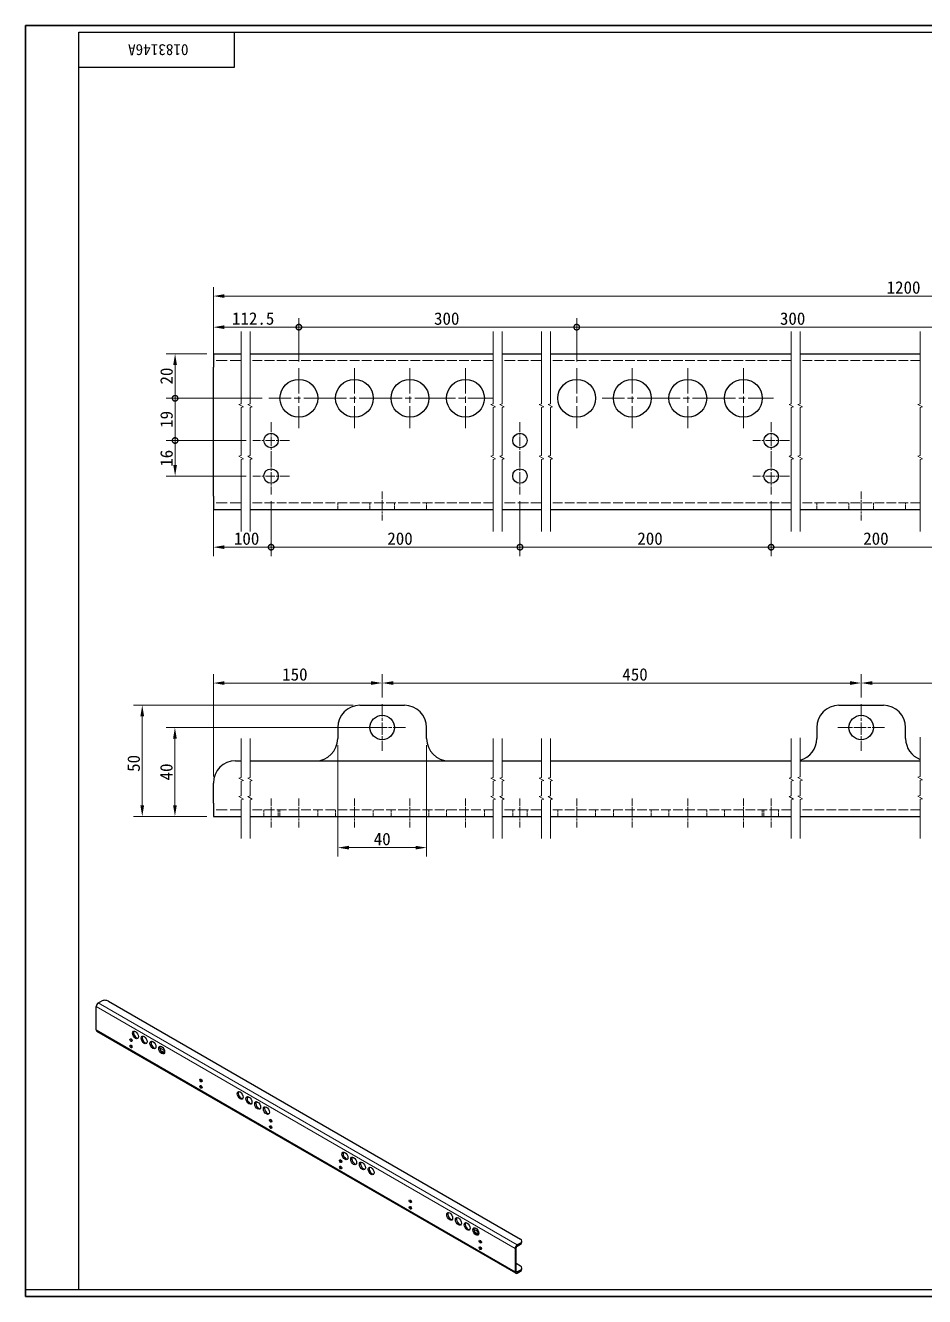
# Model space of a CAD drawing. Header units: millimetres. Extents: x 12 to 829, y 11 to 583.
# Drawn here: x 12 to 417, y 11 to 583 of the extents above; entities that cross this region are included whole.
import ezdxf

# ---------------------------------------------------------------- set-up
doc = ezdxf.new("R2010")
doc.units = ezdxf.units.MM
doc.header["$LTSCALE"] = 2
doc.linetypes.add('CHAIN', pattern=[0.3543, 0.2362, -0.0295, 0.0591, -0.0295])
doc.linetypes.add('DASHED', pattern=[0.2067, 0.1654, -0.0413])
for name, color, linetype, lineweight, true_color in [('中心标记 (ISO)', 1, 'CHAIN', 18, 0xff0000), ('中心线 (ISO)', 1, 'CHAIN', 18, 0xff0000), ('尺寸 (ISO)', 7, 'Continuous', 18, 0x008000), ('折线 (ISO)', 7, 'Continuous', 18, 0x008000), ('隐藏 (ISO)', 5, 'DASHED', 18, 0x0000ff)]:
    doc.layers.add(name, color=color, linetype=linetype, lineweight=lineweight, true_color=true_color)
for name, color, linetype, lineweight in [('可见 (ISO)', 7, 'Continuous', 25), ('可见窄的 (ISO)', 7, 'Continuous', 18), ('图框 (ISO)', 7, 'Continuous', 35)]:
    doc.layers.add(name, color=color, linetype=linetype, lineweight=lineweight)
doc.styles.add('文本样式74', font='SimSun.ttf')
doc.styles.add('最新国标', font='simfang.ttf')
doc.dimstyles.new('默认 (GB)', dxfattribs={"dimscale": 2, "dimtxt": 2.8, "dimasz": 2.5, "dimexe": 2, "dimexo": 1.5, "dimgap": 0.5, "dimtad": 1, "dimtoh": 1, "dimdsep": 46, "dimtxsty": '最新国标', "dimcen": 0.09, "dimdle": 10, "dimclrd": 256, "dimclre": 256, "dimclrt": 256, "dimaunit": 1, "dimadec": 3, "dimazin": 2, "dimtfac": 0.535714, "dimtdec": 3, "dimtmove": 0, "dimatfit": 3, "dimfxl": 0, "dimtolj": 1, "dimlwd": -1, "dimlwe": -1, "dimarcsym": 0})

# ---------------------------------------------------------------- blocks, each defined once
blk = doc.blocks.new('图框 最新国标')
at = {"layer": '图框 (ISO)'}
for p, q in [((6, 7), (6, 291.5)), ((6, 291.5), (414.5, 291.5)), ((6, 7), (6, 5.5)), ((6, 7), (6, 5.5)), ((414.5, 5.5), (6, 5.5))]:
    blk.add_line(p, q, dxfattribs=at)
at = {"layer": '图框 (ISO)', "color": 7, "linetype": 'Continuous', "lineweight": 25}
for p, q in [((18, 290), (413, 290)), ((18, 7), (18, 290)), ((18, 290), (413, 290)), ((53, 290), (53, 282)), ((53, 282), (18, 282)), ((413, 7), (6, 7)), ((413, 7), (18, 7))]:
    blk.add_line(p, q, dxfattribs=at)
at = {"layer": '图框 (ISO)', "style": '文本样式74'}
blk.add_attdef('零件代号_001', (42.7, 287.25), '', height=2.5, rotation=180, dxfattribs=at)
blk = doc.blocks.new('_DotSmall')
at = {"color": 0, "linetype": 'ByBlock', "const_width": 0.5}
blk.add_lwpolyline([(-0.0625, 0, 1), (0.0625, 0, 1)], format="xyb", close=True, dxfattribs=at)
blk = doc.blocks.new('*D8')
at = {"layer": 'Defpoints', "color": 0, "transparency": 16777216}
for p in [(135.08, 447.22), (96.59, 429.22), (135.08, 428.72)]:
    blk.add_point(p, dxfattribs=at)
at = {"layer": '尺寸 (ISO)', "color": 116, "true_color": 0x00803f, "transparency": 16777216}
for p, q in [((96.59, 432.22), (96.59, 451.22)), ((101.59, 447.22), (135.08, 447.22)), ((135.08, 431.72), (135.08, 451.22))]:
    blk.add_line(p, q, dxfattribs=at)
blk.add_solid([(101.59, 448.05), (101.59, 446.39), (96.59, 447.22)], dxfattribs=at)
at = {"layer": '尺寸 (ISO)', "color": 116, "true_color": 0x00803f, "transparency": 16777216, "xscale": 5, "yscale": 5, "zscale": 5}
blk.add_blockref('_DotSmall', (135.08, 447.22), dxfattribs=at)
at = {"layer": '尺寸 (ISO)', "transparency": 16777216, "insert": (114.51, 451.07), "char_height": 5.6, "attachment_point": 5, "style": '最新国标'}
blk.add_mtext('\\A1;112.5', dxfattribs=at)
blk = doc.blocks.new('*D10')
at = {"layer": 'Defpoints', "color": 0, "transparency": 16777216}
for p in [(260.14, 447.22), (135.08, 428.72), (260.14, 428.72)]:
    blk.add_point(p, dxfattribs=at)
at = {"layer": '尺寸 (ISO)', "color": 116, "true_color": 0x00803f, "transparency": 16777216}
for p, q in [((135.08, 431.72), (135.08, 451.22)), ((135.08, 447.22), (260.14, 447.22)), ((260.14, 431.72), (260.14, 451.22))]:
    blk.add_line(p, q, dxfattribs=at)
at = {"layer": '尺寸 (ISO)', "color": 116, "true_color": 0x00803f, "transparency": 16777216, "xscale": 5, "yscale": 5, "zscale": 5, "rotation": 180}
blk.add_blockref('_DotSmall', (135.08, 447.22), dxfattribs=at)
at = {"layer": '尺寸 (ISO)', "color": 116, "true_color": 0x00803f, "transparency": 16777216, "xscale": 5, "yscale": 5, "zscale": 5}
blk.add_blockref('_DotSmall', (260.14, 447.22), dxfattribs=at)
at = {"layer": '尺寸 (ISO)', "transparency": 16777216, "insert": (201.63, 451.05), "char_height": 5.6, "attachment_point": 5, "style": '最新国标'}
blk.add_mtext('\\A1;300', dxfattribs=at)
blk = doc.blocks.new('*D11')
at = {"layer": 'Defpoints', "color": 0, "transparency": 16777216}
for p in [(446.46, 447.22), (260.14, 428.72), (446.46, 428.72)]:
    blk.add_point(p, dxfattribs=at)
at = {"layer": '尺寸 (ISO)', "color": 116, "true_color": 0x00803f, "transparency": 16777216}
for p, q in [((260.14, 431.72), (260.14, 451.22)), ((260.14, 447.22), (446.46, 447.22)), ((446.46, 431.72), (446.46, 451.22))]:
    blk.add_line(p, q, dxfattribs=at)
at = {"layer": '尺寸 (ISO)', "color": 116, "true_color": 0x00803f, "transparency": 16777216, "xscale": 5, "yscale": 5, "zscale": 5, "rotation": 180}
blk.add_blockref('_DotSmall', (260.14, 447.22), dxfattribs=at)
at = {"layer": '尺寸 (ISO)', "color": 116, "true_color": 0x00803f, "transparency": 16777216, "xscale": 5, "yscale": 5, "zscale": 5}
blk.add_blockref('_DotSmall', (446.46, 447.22), dxfattribs=at)
at = {"layer": '尺寸 (ISO)', "transparency": 16777216, "insert": (357.32, 451.05), "char_height": 5.6, "attachment_point": 5, "style": '最新国标'}
blk.add_mtext('\\A1;300', dxfattribs=at)
blk = doc.blocks.new('*D16')
at = {"layer": 'Defpoints', "color": 0, "transparency": 16777216}
for p in [(685.92, 461.22), (96.59, 429.22), (685.92, 429.22)]:
    blk.add_point(p, dxfattribs=at)
at = {"layer": '尺寸 (ISO)', "color": 116, "true_color": 0x00803f, "transparency": 16777216}
for p, q in [((96.59, 432.22), (96.59, 465.22)), ((685.92, 432.22), (685.92, 465.22)), ((101.59, 461.22), (680.92, 461.22))]:
    blk.add_line(p, q, dxfattribs=at)
for points in [[(101.59, 462.05), (101.59, 460.39), (96.59, 461.22)], [(680.92, 462.05), (680.92, 460.39), (685.92, 461.22)]]:
    blk.add_solid(points, dxfattribs=at)
at = {"layer": '尺寸 (ISO)', "transparency": 16777216, "insert": (407.25, 465.05), "char_height": 5.6, "attachment_point": 5, "style": '最新国标'}
blk.add_mtext('\\A1;1200', dxfattribs=at)
blk = doc.blocks.new('*D17')
at = {"layer": 'Defpoints', "color": 0, "transparency": 16777216}
for p in [(79.37, 396.22), (114.33, 396.22), (114.33, 380.22)]:
    blk.add_point(p, dxfattribs=at)
at = {"layer": '尺寸 (ISO)', "color": 116, "true_color": 0x00803f, "transparency": 16777216}
for p, q in [((111.33, 396.22), (75.37, 396.22)), ((79.37, 385.22), (79.37, 396.22)), ((111.33, 380.22), (75.37, 380.22))]:
    blk.add_line(p, q, dxfattribs=at)
blk.add_solid([(78.54, 385.22), (80.2, 385.22), (79.37, 380.22)], dxfattribs=at)
at = {"layer": '尺寸 (ISO)', "color": 116, "true_color": 0x00803f, "transparency": 16777216, "xscale": 5, "yscale": 5, "zscale": 5, "rotation": 90}
blk.add_blockref('_DotSmall', (79.37, 396.22), dxfattribs=at)
at = {"layer": '尺寸 (ISO)', "transparency": 16777216, "insert": (75.54, 388.22), "char_height": 5.6, "attachment_point": 5, "rotation": 90, "style": '最新国标'}
blk.add_mtext('\\A1;16', dxfattribs=at)
blk = doc.blocks.new('*D18')
at = {"layer": 'Defpoints', "color": 0, "transparency": 16777216}
for p in [(79.37, 435.22), (96.59, 435.22), (121.58, 415.22)]:
    blk.add_point(p, dxfattribs=at)
at = {"layer": '尺寸 (ISO)', "color": 116, "true_color": 0x00803f, "transparency": 16777216}
for p, q in [((93.59, 435.22), (75.37, 435.22)), ((79.37, 415.22), (79.37, 430.22)), ((118.58, 415.22), (75.37, 415.22))]:
    blk.add_line(p, q, dxfattribs=at)
blk.add_solid([(78.54, 430.22), (80.2, 430.22), (79.37, 435.22)], dxfattribs=at)
at = {"layer": '尺寸 (ISO)', "color": 116, "true_color": 0x00803f, "transparency": 16777216, "xscale": 5, "yscale": 5, "zscale": 5, "rotation": 270}
blk.add_blockref('_DotSmall', (79.37, 415.22), dxfattribs=at)
at = {"layer": '尺寸 (ISO)', "transparency": 16777216, "insert": (75.54, 425.22), "char_height": 5.6, "attachment_point": 5, "rotation": 90, "style": '最新国标'}
blk.add_mtext('\\A1;20', dxfattribs=at)
blk = doc.blocks.new('*D19')
at = {"layer": 'Defpoints', "color": 0, "transparency": 16777216}
for p in [(79.37, 415.22), (121.58, 415.22), (114.33, 396.22)]:
    blk.add_point(p, dxfattribs=at)
at = {"layer": '尺寸 (ISO)', "color": 116, "true_color": 0x00803f, "transparency": 16777216}
for p, q in [((118.58, 415.22), (75.37, 415.22)), ((79.37, 396.22), (79.37, 415.22)), ((111.33, 396.22), (75.37, 396.22))]:
    blk.add_line(p, q, dxfattribs=at)
at = {"layer": '尺寸 (ISO)', "color": 116, "true_color": 0x00803f, "transparency": 16777216, "xscale": 5, "yscale": 5, "zscale": 5}
for p, rotation in [((79.37, 415.22), 90), ((79.37, 396.22), 270)]:
    blk.add_blockref('_DotSmall', p, dxfattribs=dict(at, rotation=rotation))
at = {"layer": '尺寸 (ISO)', "transparency": 16777216, "insert": (75.54, 405.72), "char_height": 5.6, "attachment_point": 5, "rotation": 90, "style": '最新国标'}
blk.add_mtext('\\A1;19', dxfattribs=at)
blk = doc.blocks.new('*D21')
at = {"layer": 'Defpoints', "color": 0, "transparency": 16777216}
for p in [(172.58, 287.08), (172.58, 277.58), (96.59, 242.08)]:
    blk.add_point(p, dxfattribs=at)
at = {"layer": '尺寸 (ISO)', "color": 116, "true_color": 0x00803f, "transparency": 16777216}
for p, q in [((96.59, 245.08), (96.59, 291.08)), ((101.59, 287.08), (167.58, 287.08)), ((172.58, 280.58), (172.58, 291.08))]:
    blk.add_line(p, q, dxfattribs=at)
for points in [[(101.59, 287.92), (101.59, 286.25), (96.59, 287.08)], [(167.58, 287.92), (167.58, 286.25), (172.58, 287.08)]]:
    blk.add_solid(points, dxfattribs=at)
at = {"layer": '尺寸 (ISO)', "transparency": 16777216, "insert": (133.28, 290.92), "char_height": 5.6, "attachment_point": 5, "style": '最新国标'}
blk.add_mtext('\\A1;150', dxfattribs=at)
blk = doc.blocks.new('*D22')
at = {"layer": 'Defpoints', "color": 0, "transparency": 16777216}
for p in [(388.18, 287.08), (172.58, 277.58), (388.18, 277.58)]:
    blk.add_point(p, dxfattribs=at)
at = {"layer": '尺寸 (ISO)', "color": 116, "true_color": 0x00803f, "transparency": 16777216}
for p, q in [((172.58, 280.58), (172.58, 291.08)), ((177.58, 287.08), (383.18, 287.08)), ((388.18, 280.58), (388.18, 291.08))]:
    blk.add_line(p, q, dxfattribs=at)
for points in [[(177.58, 287.92), (177.58, 286.25), (172.58, 287.08)], [(383.18, 287.92), (383.18, 286.25), (388.18, 287.08)]]:
    blk.add_solid(points, dxfattribs=at)
at = {"layer": '尺寸 (ISO)', "transparency": 16777216, "insert": (286.38, 290.92), "char_height": 5.6, "attachment_point": 5, "style": '最新国标'}
blk.add_mtext('\\A1;450', dxfattribs=at)
blk = doc.blocks.new('*D23')
at = {"layer": 'Defpoints', "color": 0, "transparency": 16777216}
for p in [(609.56, 287.08), (388.18, 277.58), (609.56, 277.58)]:
    blk.add_point(p, dxfattribs=at)
at = {"layer": '尺寸 (ISO)', "color": 116, "true_color": 0x00803f, "transparency": 16777216}
for p, q in [((388.18, 280.58), (388.18, 291.08)), ((393.18, 287.08), (604.56, 287.08)), ((609.56, 280.58), (609.56, 291.08))]:
    blk.add_line(p, q, dxfattribs=at)
for points in [[(393.18, 287.92), (393.18, 286.25), (388.18, 287.08)], [(604.56, 287.92), (604.56, 286.25), (609.56, 287.08)]]:
    blk.add_solid(points, dxfattribs=at)
at = {"layer": '尺寸 (ISO)', "transparency": 16777216, "insert": (504.87, 290.92), "char_height": 5.6, "attachment_point": 5, "style": '最新国标'}
blk.add_mtext('\\A1;450', dxfattribs=at)
blk = doc.blocks.new('*D24')
at = {"layer": 'Defpoints', "color": 0, "transparency": 16777216}
for p in [(172.58, 267.08), (79.3, 227.08), (85.66, 227.08)]:
    blk.add_point(p, dxfattribs=at)
at = {"layer": '尺寸 (ISO)', "color": 116, "true_color": 0x00803f, "transparency": 16777216}
for p, q in [((169.58, 267.08), (75.3, 267.08)), ((79.3, 262.08), (79.3, 232.08)), ((82.66, 227.08), (75.3, 227.08))]:
    blk.add_line(p, q, dxfattribs=at)
for points in [[(78.46, 262.08), (80.13, 262.08), (79.3, 267.08)], [(78.46, 232.08), (80.13, 232.08), (79.3, 227.08)]]:
    blk.add_solid(points, dxfattribs=at)
at = {"layer": '尺寸 (ISO)', "transparency": 16777216, "insert": (75.47, 247.08), "char_height": 5.6, "attachment_point": 5, "rotation": 90, "style": '最新国标'}
blk.add_mtext('\\A1;40', dxfattribs=at)
blk = doc.blocks.new('*D25')
at = {"layer": 'Defpoints', "color": 0, "transparency": 16777216}
for p in [(162.58, 277.08), (64.59, 227.08), (96.59, 227.08)]:
    blk.add_point(p, dxfattribs=at)
at = {"layer": '尺寸 (ISO)', "color": 116, "true_color": 0x00803f, "transparency": 16777216}
for p, q in [((159.58, 277.08), (60.59, 277.08)), ((64.59, 272.08), (64.59, 232.08)), ((93.59, 227.08), (60.59, 227.08))]:
    blk.add_line(p, q, dxfattribs=at)
for points in [[(63.75, 272.08), (65.42, 272.08), (64.59, 277.08)], [(63.75, 232.08), (65.42, 232.08), (64.59, 227.08)]]:
    blk.add_solid(points, dxfattribs=at)
at = {"layer": '尺寸 (ISO)', "transparency": 16777216, "insert": (60.76, 250.92), "char_height": 5.6, "attachment_point": 5, "rotation": 90, "style": '最新国标'}
blk.add_mtext('\\A1;50', dxfattribs=at)
blk = doc.blocks.new('*D27')
at = {"layer": 'Defpoints', "color": 0, "transparency": 16777216}
for p in [(152.58, 262.08), (192.58, 262.08), (192.58, 213.02)]:
    blk.add_point(p, dxfattribs=at)
at = {"layer": '尺寸 (ISO)', "color": 116, "true_color": 0x00803f, "transparency": 16777216}
for p, q in [((152.58, 259.08), (152.58, 209.02)), ((192.58, 259.08), (192.58, 209.02)), ((157.58, 213.02), (187.58, 213.02))]:
    blk.add_line(p, q, dxfattribs=at)
for points in [[(157.58, 213.85), (157.58, 212.19), (152.58, 213.02)], [(187.58, 213.85), (187.58, 212.19), (192.58, 213.02)]]:
    blk.add_solid(points, dxfattribs=at)
at = {"layer": '尺寸 (ISO)', "transparency": 16777216, "insert": (172.58, 216.85), "char_height": 5.6, "attachment_point": 5, "style": '最新国标'}
blk.add_mtext('\\A1;40', dxfattribs=at)
blk = doc.blocks.new('*D28')
at = {"layer": 'Defpoints', "color": 0, "transparency": 16777216}
for p in [(122.58, 371.97), (96.59, 371.22), (122.58, 348.22)]:
    blk.add_point(p, dxfattribs=at)
at = {"layer": '尺寸 (ISO)', "color": 116, "true_color": 0x00803f, "transparency": 16777216}
for p, q in [((96.59, 368.22), (96.59, 344.22)), ((122.58, 368.97), (122.58, 344.22)), ((101.59, 348.22), (122.58, 348.22))]:
    blk.add_line(p, q, dxfattribs=at)
blk.add_solid([(101.59, 349.05), (101.59, 347.39), (96.59, 348.22)], dxfattribs=at)
at = {"layer": '尺寸 (ISO)', "color": 116, "true_color": 0x00803f, "transparency": 16777216, "xscale": 5, "yscale": 5, "zscale": 5}
blk.add_blockref('_DotSmall', (122.58, 348.22), dxfattribs=at)
at = {"layer": '尺寸 (ISO)', "transparency": 16777216, "insert": (111.56, 352.05), "char_height": 5.6, "attachment_point": 5, "style": '最新国标'}
blk.add_mtext('\\A1;100', dxfattribs=at)
blk = doc.blocks.new('*D29')
at = {"layer": 'Defpoints', "color": 0, "transparency": 16777216}
for p in [(122.58, 371.97), (234.6, 371.97), (234.6, 348.22)]:
    blk.add_point(p, dxfattribs=at)
at = {"layer": '尺寸 (ISO)', "color": 116, "true_color": 0x00803f, "transparency": 16777216}
for p, q in [((122.58, 368.97), (122.58, 344.22)), ((234.6, 368.97), (234.6, 344.22)), ((122.58, 348.22), (234.6, 348.22))]:
    blk.add_line(p, q, dxfattribs=at)
at = {"layer": '尺寸 (ISO)', "color": 116, "true_color": 0x00803f, "transparency": 16777216, "xscale": 5, "yscale": 5, "zscale": 5, "rotation": 180}
blk.add_blockref('_DotSmall', (122.58, 348.22), dxfattribs=at)
at = {"layer": '尺寸 (ISO)', "color": 116, "true_color": 0x00803f, "transparency": 16777216, "xscale": 5, "yscale": 5, "zscale": 5}
blk.add_blockref('_DotSmall', (234.6, 348.22), dxfattribs=at)
at = {"layer": '尺寸 (ISO)', "transparency": 16777216, "insert": (180.61, 352.05), "char_height": 5.6, "attachment_point": 5, "style": '最新国标'}
blk.add_mtext('\\A1;200', dxfattribs=at)
blk = doc.blocks.new('*D30')
at = {"layer": 'Defpoints', "color": 0, "transparency": 16777216}
for p in [(234.6, 371.97), (347.64, 371.97), (347.64, 348.22)]:
    blk.add_point(p, dxfattribs=at)
at = {"layer": '尺寸 (ISO)', "color": 116, "true_color": 0x00803f, "transparency": 16777216}
for p, q in [((234.6, 368.97), (234.6, 344.22)), ((347.64, 368.97), (347.64, 344.22)), ((234.6, 348.22), (347.64, 348.22))]:
    blk.add_line(p, q, dxfattribs=at)
at = {"layer": '尺寸 (ISO)', "color": 116, "true_color": 0x00803f, "transparency": 16777216, "xscale": 5, "yscale": 5, "zscale": 5, "rotation": 180}
blk.add_blockref('_DotSmall', (234.6, 348.22), dxfattribs=at)
at = {"layer": '尺寸 (ISO)', "color": 116, "true_color": 0x00803f, "transparency": 16777216, "xscale": 5, "yscale": 5, "zscale": 5}
blk.add_blockref('_DotSmall', (347.64, 348.22), dxfattribs=at)
at = {"layer": '尺寸 (ISO)', "transparency": 16777216, "insert": (293.14, 352.05), "char_height": 5.6, "attachment_point": 5, "style": '最新国标'}
blk.add_mtext('\\A1;200', dxfattribs=at)
blk = doc.blocks.new('*D31')
at = {"layer": 'Defpoints', "color": 0, "transparency": 16777216}
for p in [(347.64, 371.97), (433.96, 371.97), (433.96, 348.22)]:
    blk.add_point(p, dxfattribs=at)
at = {"layer": '尺寸 (ISO)', "color": 116, "true_color": 0x00803f, "transparency": 16777216}
for p, q in [((347.64, 368.97), (347.64, 344.22)), ((433.96, 368.97), (433.96, 344.22)), ((347.64, 348.22), (433.96, 348.22))]:
    blk.add_line(p, q, dxfattribs=at)
at = {"layer": '尺寸 (ISO)', "color": 116, "true_color": 0x00803f, "transparency": 16777216, "xscale": 5, "yscale": 5, "zscale": 5, "rotation": 180}
blk.add_blockref('_DotSmall', (347.64, 348.22), dxfattribs=at)
at = {"layer": '尺寸 (ISO)', "color": 116, "true_color": 0x00803f, "transparency": 16777216, "xscale": 5, "yscale": 5, "zscale": 5}
blk.add_blockref('_DotSmall', (433.96, 348.22), dxfattribs=at)
at = {"layer": '尺寸 (ISO)', "transparency": 16777216, "insert": (394.82, 352.05), "char_height": 5.6, "attachment_point": 5, "style": '最新国标'}
blk.add_mtext('\\A1;200', dxfattribs=at)

msp = doc.modelspace()

# ---------------------------------------------------------------- linework, layer by layer
at = {"layer": '中心标记 (ISO)', "ltscale": 23.990969}
for p, q in [((135.0775, 428.7204), (135.0775, 401.7204)), ((160.0775, 428.7204), (160.0775, 401.7204)), ((185.0775, 428.7204), (185.0775, 401.7204)), ((210.0775, 428.7204), (210.0775, 401.7204)), ((260.1439, 428.7204), (260.1439, 401.7204)), ((285.1439, 428.7204), (285.1439, 401.7204)), ((310.1439, 428.7204), (310.1439, 401.7204)), ((335.1439, 428.7204), (335.1439, 401.7204)), ((148.5775, 415.2204), (121.5775, 415.2204)), ((173.5775, 415.2204), (146.5775, 415.2204)), ((198.5775, 415.2204), (171.5775, 415.2204)), ((222.5257, 415.2204), (196.5775, 415.2204)), ((298.6439, 415.2204), (271.6439, 415.2204)), ((323.6439, 415.2204), (296.6439, 415.2204)), ((348.6439, 415.2204), (321.6439, 415.2204))]:
    msp.add_line(p, q, dxfattribs=at)
at = {"layer": '中心标记 (ISO)', "ltscale": 9.167361}
for p, q in [((122.5775, 404.4704), (122.5775, 387.9704)), ((234.5954, 404.4704), (234.5954, 387.9704)), ((347.6439, 404.4704), (347.6439, 387.9704)), ((130.8275, 396.2204), (114.3275, 396.2204)), ((355.8939, 396.2204), (339.3939, 396.2204)), ((122.5775, 388.4704), (122.5775, 371.9704)), ((234.5954, 388.4704), (234.5954, 371.9704)), ((347.6439, 388.4704), (347.6439, 371.9704)), ((130.8275, 380.2204), (114.3275, 380.2204)), ((355.8939, 380.2204), (339.3939, 380.2204))]:
    msp.add_line(p, q, dxfattribs=at)
at = {"layer": '中心标记 (ISO)', "ltscale": 11.667578}
for p, q in [((172.5775, 277.5832), (172.5775, 256.5832)), ((388.185, 277.5832), (388.185, 256.5832)), ((183.0775, 267.0832), (162.0775, 267.0832)), ((398.685, 267.0832), (377.685, 267.0832))]:
    msp.add_line(p, q, dxfattribs=at)
at = {"layer": '中心线 (ISO)', "ltscale": 7.222748}
for p, q in [((172.5775, 373.2204), (172.5775, 360.2204)), ((388.185, 373.2204), (388.185, 360.2204)), ((122.5775, 235.0832), (122.5775, 222.0832)), ((135.0775, 235.0832), (135.0775, 222.0832)), ((160.0775, 235.0832), (160.0775, 222.0832)), ((185.0775, 235.0832), (185.0775, 222.0832)), ((210.0775, 235.0832), (210.0775, 222.0832)), ((234.5954, 235.0832), (234.5954, 222.0832)), ((260.1439, 235.0832), (260.1439, 222.0832)), ((285.1439, 235.0832), (285.1439, 222.0832)), ((310.1439, 235.0832), (310.1439, 222.0832)), ((335.1439, 235.0832), (335.1439, 222.0832)), ((347.6439, 235.0832), (347.6439, 222.0832))]:
    msp.add_line(p, q, dxfattribs=at)
at = {"layer": '可见 (ISO)'}
for p, q in [((96.5874, 435.2204), (109.0963, 435.2204)), ((96.5874, 435.2204), (96.5874, 429.2204)), ((113.0963, 435.2204), (222.5257, 435.2204)), ((226.5257, 435.2204), (244.301, 435.2204)), ((248.301, 435.2204), (356.7142, 435.2204)), ((360.7142, 435.2204), (414.7145, 435.2204)), ((96.5874, 371.2204), (96.5874, 429.2204)), ((96.5874, 371.2204), (96.5874, 365.2204)), ((96.5874, 365.2204), (109.0963, 365.2204)), ((113.0963, 365.2204), (222.5257, 365.2204)), ((226.5257, 365.2204), (244.301, 365.2204)), ((248.301, 365.2204), (356.7142, 365.2204)), ((360.7142, 365.2204), (414.7145, 365.2204)), ((162.5775, 277.0832), (182.5775, 277.0832)), ((378.185, 277.0832), (398.185, 277.0832)), ((152.5775, 267.0832), (152.5775, 262.0832)), ((192.5775, 262.0832), (192.5775, 267.0832)), ((368.185, 267.0832), (368.185, 262.0832)), ((408.185, 262.0832), (408.185, 267.0832)), ((106.5874, 252.0832), (109.0963, 252.0832)), ((113.0963, 252.0832), (222.5257, 252.0832)), ((226.5257, 252.0832), (244.301, 252.0832)), ((248.301, 252.0832), (356.7142, 252.0832)), ((360.7142, 252.0832), (414.7145, 252.0832)), ((96.5874, 233.0832), (96.5874, 242.0832)), ((96.5874, 233.0832), (96.5874, 227.0832)), ((96.5874, 227.0832), (109.0963, 227.0832)), ((113.0963, 227.0832), (222.5257, 227.0832)), ((226.5257, 227.0832), (244.301, 227.0832)), ((248.301, 227.0832), (356.7142, 227.0832)), ((360.7142, 227.0832), (414.7145, 227.0832)), ((44.8007, 143.1213), (46.2149, 143.9378)), ((49.3576, 143.9378), (234.7767, 36.886)), ((43.8579, 130.9646), (43.8579, 141.4883)), ((232.6959, 21.488), (44.1341, 130.3542)), ((73.7135, 122.2553), (74.5704, 121.7606)), ((215.1349, 40.6056), (215.9917, 40.1109)), ((234.7767, 35.0716), (233.3625, 34.2551)), ((233.3625, 33.7108), (234.7767, 34.5273)), ((235.4276, 35.4345), (235.4276, 35.9788)), ((232.4197, 32.6221), (232.4197, 22.0984)), ((232.8911, 22.3706), (232.8911, 32.8943)), ((234.7767, 24.7293), (232.8911, 25.818)), ((234.7767, 22.9149), (233.3625, 22.0984)), ((235.4276, 23.2778), (235.4276, 23.8221)), ((233.3625, 21.5541), (234.7767, 22.3706))]:
    msp.add_line(p, q, dxfattribs=at)
for centre, radius in [((135.0775, 415.2204), 8.5), ((160.0775, 415.2204), 8.5), ((185.0775, 415.2204), 8.5), ((210.0775, 415.2204), 8.5), ((260.1439, 415.2204), 8.5), ((285.1439, 415.2204), 8.5), ((310.1439, 415.2204), 8.5), ((335.1439, 415.2204), 8.5), ((122.5775, 396.2204), 3.25), ((234.5954, 396.2204), 3.25), ((347.6439, 396.2204), 3.25), ((122.5775, 380.2204), 3.25), ((234.5954, 380.2204), 3.25), ((347.6439, 380.2204), 3.25), ((172.5775, 267.0832), 5.5), ((388.185, 267.0832), 5.5)]:
    msp.add_circle(centre, radius, dxfattribs=at)
for centre, start, end in [((162.5775, 267.0832), 90, 180), ((182.5775, 267.0832), 0, 90), ((378.185, 267.0832), 90, 180), ((398.185, 267.0832), 0, 90), ((142.5775, 262.0832), 270, 0), ((202.5775, 262.0832), 180, 270), ((358.185, 262.0832), 284.650386, 0), ((418.185, 262.0832), 180, 249.693048), ((106.5874, 242.0832), 90, 180)]:
    msp.add_arc(centre, 10, start, end, dxfattribs=at)
for centre, major_axis, start_param, end_param in [((44.8007, 142.0327), (0.6667, 1.1547), 0.78539816, 2.35619449), ((47.7863, 143.0306), (2.2222, 0), 0.78539816, 2.35619449), ((44.8007, 131.5089), (-0.6667, -1.1547), 5.49778714, 6.28318531), ((60.0428, 126.7007), (0.3611, -0.6255), 3.85275387, 5.57202409), ((62.007, 129.0141), (-0.9444, 1.6358), 0.25223318, 2.88935947), ((65.9354, 126.746), (-0.9444, 1.6358), 0.25223318, 2.88935947), ((69.8637, 124.478), (-0.9444, 1.6358), 0.25223318, 2.88935947), ((60.0428, 123.7976), (0.3611, -0.6255), 3.85275387, 5.57202409), ((73.7921, 122.2099), (-0.9444, 1.6358), 0.25223318, 2.88935947), ((72.1422, 121.3481), (2.2222, 0), 0.78539816, 1.41338926), ((73.7135, 120.4409), (1.2222, 0), 0.71675899, 1.94663411), ((73.7135, 119.8965), (-1.2222, 0), 4.12942371, 4.52156204), ((91.4698, 108.5563), (0.3611, -0.6255), 3.85275387, 5.57202409), ((91.4698, 105.6532), (0.3611, -0.6255), 3.85275387, 5.57202409), ((109.1474, 101.7975), (-0.9444, 1.6358), 0.25223318, 2.88935947), ((113.0758, 99.5295), (-0.9444, 1.6358), 0.25223318, 2.88935947), ((117.0042, 97.2614), (-0.9444, 1.6358), 0.25223318, 2.88935947), ((120.9326, 94.9934), (-0.9444, 1.6358), 0.25223318, 2.88935947), ((122.8967, 90.4119), (0.3611, -0.6255), 3.85275387, 5.57202409), ((122.8967, 87.5088), (0.3611, -0.6255), 3.85275387, 5.57202409), ((156.2879, 74.581), (-0.9444, 1.6358), 0.25223318, 2.88935947), ((154.3237, 72.2676), (0.3611, -0.6255), 3.85275387, 5.57202409), ((154.3237, 69.3645), (0.3611, -0.6255), 3.85275387, 5.57202409), ((160.2163, 72.3129), (-0.9444, 1.6358), 0.25223318, 2.88935947), ((164.1446, 70.0449), (-0.9444, 1.6358), 0.25223318, 2.88935947), ((168.073, 67.7768), (-0.9444, 1.6358), 0.25223318, 2.88935947), ((185.7507, 54.1232), (0.3611, -0.6255), 3.85275387, 5.57202409), ((185.7507, 51.2201), (0.3611, -0.6255), 3.85275387, 5.57202409), ((203.4283, 47.3644), (-0.9444, 1.6358), 0.25223318, 2.88935947), ((207.3567, 45.0964), (-0.9444, 1.6358), 0.25223318, 2.88935947), ((211.2851, 42.8283), (-0.9444, 1.6358), 0.25223318, 2.88935947), ((215.2135, 40.5603), (-0.9444, 1.6358), 0.25223318, 2.88935947), ((213.5635, 39.6984), (2.2222, 0), 0.78539816, 1.41338926), ((215.1349, 38.7912), (1.2222, 0), 0.71675899, 1.94663411), ((215.1349, 38.2469), (-1.2222, 0), 4.12942371, 4.52156204), ((217.1776, 35.9788), (0.3611, -0.6255), 3.85275387, 5.57202409), ((219.0633, 35.6159), (-2.2222, 0), 5.93499183, 6.20314681), ((219.0633, 35.0716), (-2.2222, 0), 5.74516278, 5.9123498), ((233.2054, 35.9788), (2.2222, 0), 5.49778714, 7.06858347), ((233.2054, 35.4345), (2.2222, 0), 5.49778714, 6.28318531), ((217.1776, 33.0757), (0.3611, -0.6255), 3.85275387, 5.57202409), ((233.3625, 33.1665), (-0.6667, -1.1547), 3.92699082, 5.49778714), ((233.3625, 33.1665), (0.3333, 0.5774), 0.78539816, 2.35619449), ((233.2054, 23.8221), (2.2222, 0), 5.49778714, 7.06858347), ((233.2054, 23.2778), (2.2222, 0), 5.49778714, 6.28318531), ((233.3625, 22.6427), (-0.6667, -1.1547), 5.49778714, 7.06858347), ((233.3625, 22.6427), (-0.3333, -0.5774), 5.49778714, 7.06858347)]:
    msp.add_ellipse(centre, major_axis=major_axis, ratio=0.57735027, start_param=start_param, end_param=end_param, dxfattribs=at)
for centre, major_axis in [((59.5714, 126.4285), (0.3611, -0.6255)), ((61.5356, 128.7419), (0.9444, -1.6358)), ((65.464, 126.4739), (0.9444, -1.6358)), ((69.3923, 124.2058), (0.9444, -1.6358)), ((59.5714, 123.5254), (0.3611, -0.6255)), ((73.3207, 121.9378), (0.9444, -1.6358)), ((90.9984, 108.2841), (0.3611, -0.6255)), ((90.9984, 105.381), (0.3611, -0.6255)), ((108.676, 101.5254), (0.9444, -1.6358)), ((112.6044, 99.2573), (0.9444, -1.6358)), ((116.5328, 96.9893), (0.9444, -1.6358)), ((120.4612, 94.7212), (0.9444, -1.6358)), ((122.4253, 90.1398), (0.3611, -0.6255)), ((122.4253, 87.2367), (0.3611, -0.6255)), ((155.8165, 74.3088), (0.9444, -1.6358)), ((153.8523, 71.9954), (0.3611, -0.6255)), ((153.8523, 69.0923), (0.3611, -0.6255)), ((159.7449, 72.0408), (0.9444, -1.6358)), ((163.6732, 69.7727), (0.9444, -1.6358)), ((167.6016, 67.5047), (0.9444, -1.6358)), ((185.2793, 53.851), (0.3611, -0.6255)), ((185.2793, 50.9479), (0.3611, -0.6255)), ((202.9569, 47.0923), (0.9444, -1.6358)), ((206.8853, 44.8242), (0.9444, -1.6358)), ((210.8137, 42.5562), (0.9444, -1.6358)), ((214.7421, 40.2881), (0.9444, -1.6358)), ((216.7062, 35.7067), (0.3611, -0.6255)), ((216.7062, 32.8036), (0.3611, -0.6255))]:
    msp.add_ellipse(centre, major_axis=major_axis, ratio=0.57735027, dxfattribs=at)
at = {"layer": '可见窄的 (ISO)'}
for p, q in [((44.8007, 143.1213), (233.3625, 34.2551)), ((43.8579, 141.4883), (232.4197, 32.6221)), ((43.8579, 130.9646), (232.4197, 22.0984)), ((234.7767, 35.0716), (234.7767, 34.5273)), ((232.4197, 32.6221), (232.8911, 32.8943)), ((233.3625, 34.2551), (233.3625, 33.7108)), ((234.7767, 22.9149), (234.7767, 22.3706)), ((232.4197, 22.0984), (232.8911, 22.3706)), ((233.3625, 22.0984), (232.8911, 22.3706)), ((233.3625, 21.5541), (233.3625, 22.0984))]:
    msp.add_line(p, q, dxfattribs=at)
at = {"layer": '折线 (ISO)', "flags": 128}
for points in [[(109.0964, 355.2204), (109.0964, 387.7084), (110.0964, 387.9764), (108.0963, 389.1311), (109.0964, 389.399), (109.0964, 411.0418), (110.0964, 411.3097), (108.0963, 412.4644), (109.0964, 412.7324), (109.0964, 445.2204)], [(113.0963, 355.2204), (113.0963, 387.7084), (114.0964, 387.9764), (112.0964, 389.1311), (113.0963, 389.399), (113.0963, 411.0418), (114.0964, 411.3097), (112.0964, 412.4644), (113.0963, 412.7324), (113.0963, 445.2204)], [(222.5257, 355.2204), (222.5257, 387.7084), (223.5257, 387.9764), (221.5257, 389.1311), (222.5257, 389.399), (222.5257, 411.0418), (223.5257, 411.3097), (221.5257, 412.4644), (222.5257, 412.7324), (222.5257, 445.2204)], [(226.5257, 355.2204), (226.5257, 387.7084), (227.5257, 387.9764), (225.5257, 389.1311), (226.5257, 389.399), (226.5257, 411.0418), (227.5257, 411.3097), (225.5257, 412.4644), (226.5257, 412.7324), (226.5257, 445.2204)], [(244.3009, 355.2204), (244.3009, 387.7084), (245.301, 387.9764), (243.301, 389.1311), (244.3009, 389.399), (244.3009, 411.0418), (245.301, 411.3097), (243.301, 412.4644), (244.3009, 412.7324), (244.3009, 445.2204)], [(248.301, 355.2204), (248.301, 387.7084), (249.3009, 387.9764), (247.301, 389.1311), (248.301, 389.399), (248.301, 411.0418), (249.3009, 411.3097), (247.301, 412.4644), (248.301, 412.7324), (248.301, 445.2204)], [(356.7142, 355.2204), (356.7142, 387.7084), (357.7142, 387.9764), (355.7142, 389.1311), (356.7142, 389.399), (356.7142, 411.0418), (357.7142, 411.3097), (355.7142, 412.4644), (356.7142, 412.7324), (356.7142, 445.2204)], [(360.7142, 355.2204), (360.7142, 387.7084), (361.7142, 387.9764), (359.7142, 389.1311), (360.7142, 389.399), (360.7142, 411.0418), (361.7142, 411.3097), (359.7142, 412.4644), (360.7142, 412.7324), (360.7142, 445.2204)], [(414.7145, 355.2204), (414.7145, 387.7084), (415.7145, 387.9764), (413.7145, 389.1311), (414.7145, 389.399), (414.7145, 411.0418), (415.7145, 411.3097), (413.7145, 412.4644), (414.7145, 412.7324), (414.7145, 445.2204)], [(109.0964, 217.0832), (109.0964, 234.5712), (110.0964, 234.8392), (108.0963, 235.9939), (109.0964, 236.2618), (109.0964, 242.9046), (110.0964, 243.1725), (108.0963, 244.3272), (109.0964, 244.5952), (109.0964, 262.0832)], [(113.0963, 217.0832), (113.0963, 234.5712), (114.0964, 234.8392), (112.0964, 235.9939), (113.0963, 236.2618), (113.0963, 242.9046), (114.0964, 243.1725), (112.0964, 244.3272), (113.0963, 244.5952), (113.0963, 262.0832)], [(222.5257, 217.0832), (222.5257, 234.5712), (223.5257, 234.8392), (221.5257, 235.9939), (222.5257, 236.2618), (222.5257, 242.9046), (223.5257, 243.1725), (221.5257, 244.3272), (222.5257, 244.5952), (222.5257, 262.0832)], [(226.5257, 217.0832), (226.5257, 234.5712), (227.5257, 234.8392), (225.5257, 235.9939), (226.5257, 236.2618), (226.5257, 242.9046), (227.5257, 243.1725), (225.5257, 244.3272), (226.5257, 244.5952), (226.5257, 262.0832)], [(244.3009, 217.0832), (244.3009, 234.5712), (245.301, 234.8392), (243.301, 235.9939), (244.3009, 236.2618), (244.3009, 242.9046), (245.301, 243.1725), (243.301, 244.3272), (244.3009, 244.5952), (244.3009, 262.0832)], [(248.301, 217.0832), (248.301, 234.5712), (249.3009, 234.8392), (247.301, 235.9939), (248.301, 236.2618), (248.301, 242.9046), (249.3009, 243.1725), (247.301, 244.3272), (248.301, 244.5952), (248.301, 262.0832)], [(356.7142, 217.0832), (356.7142, 234.5712), (357.7142, 234.8392), (355.7142, 235.9939), (356.7142, 236.2618), (356.7142, 242.9046), (357.7142, 243.1725), (355.7142, 244.3272), (356.7142, 244.5952), (356.7142, 262.0832)], [(360.7142, 217.0832), (360.7142, 234.6796), (361.7142, 234.9476), (359.7142, 236.1023), (360.7142, 236.3702), (360.7142, 243.1213), (361.7142, 243.3893), (359.7142, 244.544), (360.7142, 244.8119), (360.7142, 262.4083)], [(414.7145, 217.0832), (414.7145, 234.7784), (415.7145, 235.0464), (413.7145, 236.2011), (414.7145, 236.469), (414.7145, 243.3189), (415.7145, 243.5869), (413.7145, 244.7416), (414.7145, 245.0095), (414.7145, 262.7047)]]:
    msp.add_lwpolyline(points, dxfattribs=at)
at = {"layer": '隐藏 (ISO)', "ltscale": 15.129381}
for p, q in [((109.0963, 432.2204), (96.5874, 432.2204)), ((109.0963, 368.2204), (96.5874, 368.2204)), ((109.0963, 230.0832), (96.5874, 230.0832))]:
    msp.add_line(p, q, dxfattribs=at)
at = {"layer": '隐藏 (ISO)', "ltscale": 13.235294}
for p, q in [((222.5257, 432.2204), (113.0963, 432.2204)), ((222.5257, 368.2204), (113.0963, 368.2204)), ((222.5257, 230.0832), (113.0963, 230.0832))]:
    msp.add_line(p, q, dxfattribs=at)
at = {"layer": '隐藏 (ISO)', "ltscale": 14.332556}
for p, q in [((244.301, 432.2204), (226.5257, 432.2204)), ((244.301, 368.2204), (226.5257, 368.2204)), ((244.301, 230.0832), (226.5257, 230.0832))]:
    msp.add_line(p, q, dxfattribs=at)
at = {"layer": '隐藏 (ISO)', "ltscale": 13.112387}
for p, q in [((356.7142, 432.2204), (248.301, 432.2204)), ((356.7142, 368.2204), (248.301, 368.2204)), ((356.7142, 230.0832), (248.301, 230.0832))]:
    msp.add_line(p, q, dxfattribs=at)
at = {"layer": '隐藏 (ISO)', "ltscale": 13.062483}
for p, q in [((414.7145, 432.2204), (360.7142, 432.2204)), ((414.7145, 368.2204), (360.7142, 368.2204)), ((414.7145, 230.0832), (360.7142, 230.0832))]:
    msp.add_line(p, q, dxfattribs=at)
at = {"layer": '隐藏 (ISO)', "ltscale": 2.856945}
for p, q in [((152.5775, 368.2204), (152.5775, 365.2204)), ((167.0775, 368.2204), (167.0775, 365.2204)), ((178.0775, 368.2204), (178.0775, 365.2204)), ((192.5775, 365.2204), (192.5775, 368.2204)), ((368.185, 368.2204), (368.185, 365.2204)), ((382.685, 368.2204), (382.685, 365.2204)), ((393.685, 368.2204), (393.685, 365.2204)), ((408.185, 365.2204), (408.185, 368.2204)), ((119.3275, 230.0832), (119.3275, 227.0832)), ((125.8275, 230.0832), (125.8275, 227.0832)), ((126.5775, 230.0832), (126.5775, 227.0832)), ((143.5775, 230.0832), (143.5775, 227.0832)), ((151.5775, 230.0832), (151.5775, 227.0832)), ((168.5775, 230.0832), (168.5775, 227.0832)), ((176.5775, 230.0832), (176.5775, 227.0832)), ((193.5775, 230.0832), (193.5775, 227.0832)), ((201.5775, 230.0832), (201.5775, 227.0832)), ((218.5775, 230.0832), (218.5775, 227.0832)), ((231.3454, 230.0832), (231.3454, 227.0832)), ((237.8454, 230.0832), (237.8454, 227.0832)), ((251.6439, 230.0832), (251.6439, 227.0832)), ((268.6439, 230.0832), (268.6439, 227.0832)), ((276.6439, 230.0832), (276.6439, 227.0832)), ((293.6439, 230.0832), (293.6439, 227.0832)), ((301.6439, 230.0832), (301.6439, 227.0832)), ((318.6439, 230.0832), (318.6439, 227.0832)), ((326.6439, 230.0832), (326.6439, 227.0832)), ((343.6439, 230.0832), (343.6439, 227.0832)), ((344.3939, 230.0832), (344.3939, 227.0832)), ((350.8939, 230.0832), (350.8939, 227.0832))]:
    msp.add_line(p, q, dxfattribs=at)

# ---------------------------------------------------------------- block references
at = {"xscale": 2, "yscale": 2, "zscale": 2}
msp.add_blockref('图框 最新国标', (0, 0), dxfattribs=at).add_auto_attribs({'零件代号_001': '0183146A'})

# ---------------------------------------------------------------- dimensions: what is measured, and where the dimension line sits
at = {"layer": '尺寸 (ISO)', "color": 116, "true_color": 0x00803f}
dim = msp.add_linear_dim(base=(685.9223, 461.2204), p1=(96.5874, 429.2204), p2=(685.9223, 429.2204), text='1200', dimstyle='默认 (GB)', override={"dimgap": 0.5, "dimtoh": 0, "dimdec": 2, "dimlfac": 2.036194, "dimtol": 0, "dimlim": 0, "dimtp": 0, "dimtm": 0, "dimtdec": 3, "dimtofl": 0, "dimatfit": 1}, dxfattribs=at)
dim.commit()
dim.dimension.update_dxf_attribs({"geometry": '*D16', "text_midpoint": (407.2548, 461.2204), "dimtype": 160})
for base, p1, p2, angle, text, override, picture, middle in [((135.0775, 447.2204), (96.5874, 429.2204), (135.0775, 428.7204), 180, '112.5', {"dimgap": 0.5, "dimtoh": 0, "dimdec": 2, "dimlfac": 2.922825, "dimblk2": 'DotSmall', "dimsah": 1, "dimdle": 0, "dimtol": 0, "dimlim": 0, "dimtp": 0, "dimtm": 0, "dimtdec": 3, "dimtofl": 0, "dimatfit": 1}, '*D8', (114.5107, 447.2204)), ((260.1439, 447.2204), (135.0775, 428.7204), (260.1439, 428.7204), 180, '300', {"dimgap": 0.5, "dimtoh": 0, "dimdec": 2, "dimlfac": 2.398726, "dimblk1": 'DotSmall', "dimblk2": 'DotSmall', "dimsah": 1, "dimdle": 0, "dimtol": 0, "dimlim": 0, "dimtp": 0, "dimtm": 0, "dimtdec": 3, "dimtofl": 0, "dimatfit": 1}, '*D10', (201.6307, 447.2204)), ((446.4571, 447.2204), (260.1439, 428.7204), (446.4571, 428.7204), 180, '300', {"dimgap": 0.5, "dimtoh": 0, "dimdec": 2, "dimlfac": 1.610192, "dimblk1": 'DotSmall', "dimblk2": 'DotSmall', "dimsah": 1, "dimdle": 0, "dimtol": 0, "dimlim": 0, "dimtp": 0, "dimtm": 0, "dimtdec": 3, "dimtofl": 0, "dimatfit": 1}, '*D11', (357.3205, 447.2204)), ((79.3705, 435.2204), (121.5775, 415.2204), (96.5874, 435.2204), 90, '20', {"dimgap": 0.5, "dimtoh": 0, "dimdec": 2, "dimblk1": 'DotSmall', "dimsah": 1, "dimdle": 0, "dimtol": 0, "dimlim": 0, "dimtp": 0, "dimtm": 0, "dimtdec": 3, "dimtofl": 0, "dimatfit": 1}, '*D18', (79.3705, 425.2204)), ((122.5775, 348.2204), (96.5874, 371.2204), (122.5775, 371.9704), 180, '100', {"dimgap": 0.5, "dimtoh": 0, "dimdec": 2, "dimlfac": 3.84761, "dimblk2": 'DotSmall', "dimsah": 1, "dimdle": 0, "dimtol": 0, "dimlim": 0, "dimtp": 0, "dimtm": 0, "dimtdec": 3, "dimtofl": 0, "dimatfit": 1}, '*D28', (111.5624, 348.2204)), ((234.5954, 348.2204), (122.5775, 371.9704), (234.5954, 371.9704), 180, '200', {"dimgap": 0.5, "dimtoh": 0, "dimdec": 2, "dimlfac": 1.78543, "dimblk1": 'DotSmall', "dimblk2": 'DotSmall', "dimsah": 1, "dimdle": 0, "dimtol": 0, "dimlim": 0, "dimtp": 0, "dimtm": 0, "dimtdec": 3, "dimtofl": 0, "dimatfit": 1}, '*D29', (180.6064, 348.2204)), ((347.6439, 348.2204), (234.5954, 371.9704), (347.6439, 371.9704), 180, '200', {"dimgap": 0.5, "dimtoh": 0, "dimdec": 2, "dimlfac": 1.769151, "dimblk1": 'DotSmall', "dimblk2": 'DotSmall', "dimsah": 1, "dimdle": 0, "dimtol": 0, "dimlim": 0, "dimtp": 0, "dimtm": 0, "dimtdec": 3, "dimtofl": 0, "dimatfit": 1}, '*D30', (293.1397, 348.2204)), ((433.9571, 348.2204), (347.6439, 371.9704), (433.9571, 371.9704), 180, '200', {"dimgap": 0.5, "dimtoh": 0, "dimdec": 2, "dimlfac": 2.317143, "dimblk1": 'DotSmall', "dimblk2": 'DotSmall', "dimsah": 1, "dimdle": 0, "dimtol": 0, "dimlim": 0, "dimtp": 0, "dimtm": 0, "dimtdec": 3, "dimtofl": 0, "dimatfit": 1}, '*D31', (394.8205, 348.2204)), ((172.5775, 287.0832), (96.5874, 242.0832), (172.5775, 277.5832), 180, '150', {"dimgap": 0.5, "dimtoh": 0, "dimdec": 2, "dimlfac": 1.97394, "dimtol": 0, "dimlim": 0, "dimtp": 0, "dimtm": 0, "dimtdec": 3, "dimtofl": 0, "dimatfit": 1}, '*D21', (133.2807, 287.0832)), ((388.185, 287.0832), (172.5775, 277.5832), (388.185, 277.5832), 180, '450', {"dimgap": 0.5, "dimtoh": 0, "dimdec": 2, "dimlfac": 2.087126, "dimtol": 0, "dimlim": 0, "dimtp": 0, "dimtm": 0, "dimtdec": 3, "dimtofl": 0, "dimatfit": 1}, '*D22', (286.3813, 287.0832)), ((609.5575, 287.0832), (388.185, 277.5832), (609.5575, 277.5832), 180, '450', {"dimgap": 0.5, "dimtoh": 0, "dimdec": 2, "dimlfac": 2.032773, "dimtol": 0, "dimlim": 0, "dimtp": 0, "dimtm": 0, "dimtdec": 3, "dimtofl": 0, "dimatfit": 1}, '*D23', (504.8713, 287.0832)), ((64.5874, 227.0832), (162.5775, 277.0832), (96.5874, 227.0832), 270, '50', {"dimgap": 0.5, "dimtoh": 0, "dimdec": 2, "dimtol": 0, "dimlim": 0, "dimtp": 0, "dimtm": 0, "dimtdec": 3, "dimtofl": 0, "dimatfit": 1}, '*D25', (64.5874, 250.9185)), ((79.2981, 227.0832), (172.5775, 267.0832), (85.6564, 227.0832), 270, '40', {"dimgap": 0.5, "dimtoh": 0, "dimdec": 2, "dimtol": 0, "dimlim": 0, "dimtp": 0, "dimtm": 0, "dimtdec": 3, "dimtofl": 0, "dimatfit": 1}, '*D24', (79.2981, 247.0832))]:
    dim = msp.add_linear_dim(base=base, p1=p1, p2=p2, angle=angle, text=text, dimstyle='默认 (GB)', override=override, dxfattribs=at)
    dim.commit()
    dim.dimension.update_dxf_attribs({"geometry": picture, "text_midpoint": middle, "dimtype": 160})
for base, p1, p2, angle, override, picture, middle in [((79.3705, 415.2204), (114.3275, 396.2204), (121.5775, 415.2204), 90, {"dimgap": 0.5, "dimtoh": 0, "dimdec": 2, "dimblk1": 'DotSmall', "dimblk2": 'DotSmall', "dimsah": 1, "dimdle": 0, "dimtol": 0, "dimlim": 0, "dimtp": 0, "dimtm": 0, "dimtdec": 3, "dimtofl": 0, "dimatfit": 1}, '*D19', (79.3705, 405.7204)), ((79.3705, 396.2204), (114.3275, 380.2204), (114.3275, 396.2204), 90, {"dimgap": 0.5, "dimtoh": 0, "dimdec": 2, "dimblk2": 'DotSmall', "dimsah": 1, "dimdle": 0, "dimtol": 0, "dimlim": 0, "dimtp": 0, "dimtm": 0, "dimtdec": 3, "dimtofl": 0, "dimatfit": 1}, '*D17', (79.3705, 388.2204)), ((192.5775, 213.0191), (152.5775, 262.0832), (192.5775, 262.0832), 180, {"dimgap": 0.5, "dimtoh": 0, "dimdec": 2, "dimtol": 0, "dimlim": 0, "dimtp": 0, "dimtm": 0, "dimtdec": 3, "dimtofl": 0, "dimatfit": 1}, '*D27', (172.5775, 213.0191))]:
    dim = msp.add_linear_dim(base=base, p1=p1, p2=p2, angle=angle, dimstyle='默认 (GB)', override=override, dxfattribs=at)
    dim.commit()
    dim.dimension.update_dxf_attribs({"geometry": picture, "text_midpoint": middle, "dimtype": 160})

doc.saveas('drawing.dxf')
